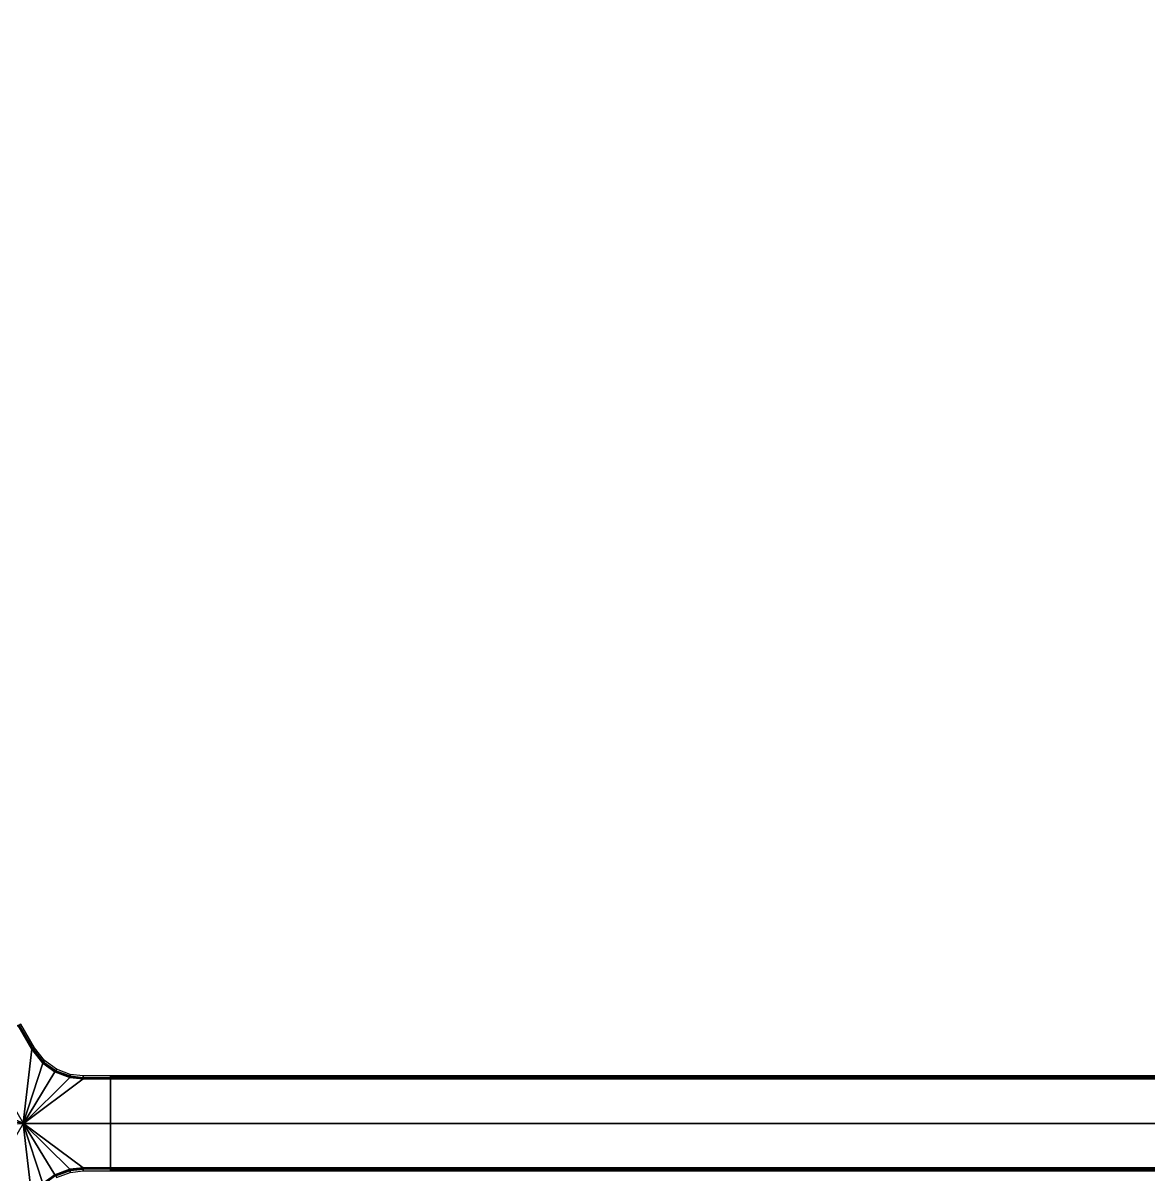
# Model space of a CAD drawing. Header units: inches. Extents: x 2605 to 2965, y 1528 to 1642.
# Drawn here: x 2684.68 to 2704.05, y 1585.37 to 1605.19 of the extents above; entities that cross this region are included whole.
import ezdxf

# ---------------------------------------------------------------- set-up
doc = ezdxf.new("R2010")
doc.units = ezdxf.units.IN
doc.layers.add('table leg', color=7, linetype='Continuous')
doc.layers.add('table top', color=7, linetype='Continuous')

msp = doc.modelspace()

# ---------------------------------------------------------------- linework, layer by layer
at = {"layer": 'table leg'}
msp.add_point((2701.603, 1586.254, -8), dxfattribs=at)
for points in [[(2684.825, 1587.53, -4.067), (2684.59, 1587.936, -4.067), (2683.928, 1587.553, -3.949), (2684.676, 1586.258, -3.949)], [(2684.825, 1587.53, -4.067), (2684.838, 1587.537, -4.078), (2684.603, 1587.943, -4.078), (2684.59, 1587.936, -4.067)], [(2684.838, 1587.537, -4.078), (2684.843, 1587.54, -4.095), (2684.608, 1587.946, -4.095), (2684.603, 1587.943, -4.078)], [(2684.843, 1587.54, -4.095), (2684.871, 1587.556, -5.012), (2684.636, 1587.962, -5.012), (2684.608, 1587.946, -4.095)], [(2685.015, 1587.289, -4.07), (2684.825, 1587.53, -4.067), (2684.676, 1586.258, -3.949), (2684.678, 1586.254, -3.949)], [(2685.015, 1587.289, -4.07), (2685.026, 1587.3, -4.079), (2684.838, 1587.537, -4.078), (2684.825, 1587.53, -4.067)], [(2685.026, 1587.3, -4.079), (2685.029, 1587.306, -4.098), (2684.843, 1587.54, -4.095), (2684.838, 1587.537, -4.078)], [(2685.029, 1587.306, -4.098), (2685.046, 1587.334, -5.012), (2684.871, 1587.556, -5.012), (2684.843, 1587.54, -4.095)], [(2684.683, 1586.254, -3.949), (2685.221, 1587.141, -4.071), (2685.015, 1587.289, -4.07), (2684.678, 1586.254, -3.949)], [(2685.221, 1587.141, -4.071), (2685.233, 1587.151, -4.089), (2685.026, 1587.3, -4.079), (2685.015, 1587.289, -4.07)], [(2685.233, 1587.151, -4.089), (2685.239, 1587.157, -4.099), (2685.029, 1587.306, -4.098), (2685.026, 1587.3, -4.079)], [(2685.239, 1587.157, -4.099), (2685.253, 1587.186, -5.012), (2685.046, 1587.334, -5.012), (2685.029, 1587.306, -4.098)], [(2685.478, 1587.044, -4.069), (2685.478, 1587.044, -4.069), (2685.221, 1587.141, -4.071), (2684.683, 1586.254, -3.949)], [(2684.683, 1586.254, -3.949), (2685.709, 1587.019, -4.067), (2685.478, 1587.044, -4.069), (2684.683, 1586.254, -3.949)], [(2686.178, 1586.254, -3.949), (2686.178, 1587.019, -4.067), (2685.709, 1587.019, -4.067), (2684.683, 1586.254, -3.949)], [(2685.478, 1587.044, -4.069), (2685.486, 1587.056, -4.077), (2685.233, 1587.151, -4.089), (2685.221, 1587.141, -4.071)], [(2685.486, 1587.056, -4.077), (2685.491, 1587.064, -4.097), (2685.239, 1587.157, -4.099), (2685.233, 1587.151, -4.089)], [(2685.491, 1587.064, -4.097), (2685.489, 1587.097, -5.012), (2685.253, 1587.186, -5.012), (2685.239, 1587.157, -4.099)], [(2685.709, 1587.019, -4.067), (2685.709, 1587.032, -4.076), (2685.486, 1587.056, -4.077), (2685.478, 1587.044, -4.069)], [(2685.709, 1587.032, -4.076), (2685.708, 1587.04, -4.095), (2685.491, 1587.064, -4.097), (2685.486, 1587.056, -4.077)], [(2685.708, 1587.04, -4.095), (2685.708, 1587.072, -5.012), (2685.489, 1587.097, -5.012), (2685.491, 1587.064, -4.097)], [(2686.178, 1587.04, -4.095), (2686.178, 1587.072, -5.012), (2685.708, 1587.072, -5.012), (2685.708, 1587.04, -4.095)], [(2686.178, 1587.034, -4.078), (2686.178, 1587.04, -4.095), (2685.708, 1587.04, -4.095), (2685.709, 1587.032, -4.076)], [(2686.178, 1587.019, -4.067), (2686.178, 1587.034, -4.078), (2685.709, 1587.032, -4.076), (2685.709, 1587.019, -4.067)], [(2686.178, 1587.073, -4.981), (2686.178, 1587.065, -5.003), (2686.178, 1585.444, -5.003), (2686.178, 1585.435, -4.981)], [(2686.178, 1587.042, -4.093), (2686.178, 1587.073, -4.981), (2686.178, 1585.435, -4.981), (2686.178, 1585.466, -4.093)], [(2717.028, 1587.073, -4.981), (2717.028, 1587.065, -5.003), (2686.178, 1587.065, -5.003), (2686.178, 1587.073, -4.981)], [(2717.028, 1587.042, -4.093), (2717.028, 1587.073, -4.981), (2686.178, 1587.073, -4.981), (2686.178, 1587.042, -4.093)], [(2686.178, 1585.469, -4.095), (2686.178, 1585.437, -5.012), (2686.178, 1587.072, -5.012), (2686.178, 1587.04, -4.095)], [(2686.178, 1587.065, -5.003), (2686.178, 1587.043, -5.012), (2686.178, 1585.465, -5.012), (2686.178, 1585.444, -5.003)], [(2717.028, 1587.065, -5.003), (2717.028, 1587.043, -5.012), (2686.178, 1587.043, -5.012), (2686.178, 1587.065, -5.003)], [(2686.178, 1587.036, -4.076), (2686.178, 1587.042, -4.093), (2686.178, 1585.466, -4.093), (2686.178, 1585.473, -4.076)], [(2717.028, 1587.036, -4.076), (2717.028, 1587.042, -4.093), (2686.178, 1587.042, -4.093), (2686.178, 1587.036, -4.076)], [(2686.178, 1585.475, -4.078), (2686.178, 1585.469, -4.095), (2686.178, 1587.04, -4.095), (2686.178, 1587.034, -4.078)], [(2686.178, 1587.021, -4.066), (2686.178, 1587.036, -4.076), (2686.178, 1585.473, -4.076), (2686.178, 1585.488, -4.066)], [(2717.028, 1587.021, -4.066), (2717.028, 1587.036, -4.076), (2686.178, 1587.036, -4.076), (2686.178, 1587.021, -4.066)], [(2686.178, 1585.49, -4.067), (2686.178, 1585.475, -4.078), (2686.178, 1587.034, -4.078), (2686.178, 1587.019, -4.067)], [(2686.178, 1586.254, -3.952), (2686.178, 1587.021, -4.066), (2686.178, 1585.488, -4.066), (2686.178, 1586.254, -3.952)], [(2686.178, 1586.254, -3.952), (2717.028, 1586.254, -3.952), (2717.028, 1587.021, -4.066), (2686.178, 1587.021, -4.066)], [(2686.178, 1586.254, -3.949), (2686.178, 1586.272, -4.067), (2686.178, 1587.019, -4.067), (2686.178, 1586.905, -4.049)], [(2684.678, 1586.254, -3.949), (2684.676, 1586.258, -3.949), (2683.5, 1586.765, -4.067), (2683.613, 1586.48, -4.07)], [(2684.678, 1586.254, -3.949), (2683.613, 1586.48, -4.07), (2683.638, 1586.227, -4.071), (2684.676, 1586.25, -3.949)], [(2683.928, 1584.955, -3.949), (2684.59, 1584.573, -4.067), (2684.825, 1584.979, -4.067), (2684.676, 1586.25, -3.949)], [(2684.678, 1586.254, -3.949), (2684.676, 1586.25, -3.949), (2684.825, 1584.979, -4.067), (2685.015, 1585.22, -4.07)], [(2684.678, 1586.254, -3.949), (2685.015, 1585.22, -4.07), (2685.221, 1585.368, -4.071), (2684.683, 1586.254, -3.949)], [(2684.683, 1586.254, -3.949), (2685.478, 1585.464, -4.069), (2685.709, 1585.489, -4.067), (2684.683, 1586.254, -3.949)], [(2684.683, 1586.254, -3.949), (2685.221, 1585.368, -4.071), (2685.478, 1585.464, -4.069)], [(2685.709, 1585.49, -4.067), (2686.178, 1585.49, -4.067), (2686.178, 1586.254, -3.949), (2684.683, 1586.254, -3.949)], [(2686.178, 1586.254, -3.949), (2686.178, 1585.49, -4.067), (2686.178, 1586.272, -4.067), (2686.178, 1586.254, -3.949)], [(2686.178, 1585.488, -4.066), (2717.028, 1585.488, -4.066), (2717.028, 1586.254, -3.952), (2686.178, 1586.254, -3.952)], [(2685.221, 1585.368, -4.071), (2685.233, 1585.358, -4.089), (2685.486, 1585.453, -4.077), (2685.478, 1585.464, -4.069)], [(2685.233, 1585.358, -4.089), (2685.239, 1585.351, -4.099), (2685.491, 1585.444, -4.097), (2685.486, 1585.453, -4.077)], [(2685.239, 1585.351, -4.099), (2685.253, 1585.322, -5.012), (2685.489, 1585.411, -5.012), (2685.491, 1585.444, -4.097)], [(2685.478, 1585.464, -4.069), (2685.486, 1585.453, -4.077), (2685.709, 1585.476, -4.076), (2685.709, 1585.489, -4.067)], [(2685.486, 1585.453, -4.077), (2685.491, 1585.444, -4.097), (2685.708, 1585.468, -4.095), (2685.709, 1585.476, -4.076)], [(2685.491, 1585.444, -4.097), (2685.489, 1585.411, -5.012), (2685.708, 1585.436, -5.012), (2685.708, 1585.468, -4.095)], [(2685.709, 1585.475, -4.078), (2685.708, 1585.469, -4.095), (2686.178, 1585.469, -4.095), (2686.178, 1585.475, -4.078)], [(2685.708, 1585.469, -4.095), (2685.708, 1585.437, -5.012), (2686.178, 1585.437, -5.012), (2686.178, 1585.469, -4.095)], [(2685.709, 1585.49, -4.067), (2685.709, 1585.475, -4.078), (2686.178, 1585.475, -4.078), (2686.178, 1585.49, -4.067)], [(2686.178, 1585.488, -4.066), (2686.178, 1585.473, -4.076), (2717.028, 1585.473, -4.076), (2717.028, 1585.488, -4.066)], [(2686.178, 1585.473, -4.076), (2686.178, 1585.466, -4.093), (2717.028, 1585.466, -4.093), (2717.028, 1585.473, -4.076)], [(2686.178, 1585.466, -4.093), (2686.178, 1585.435, -4.981), (2717.028, 1585.435, -4.981), (2717.028, 1585.466, -4.093)], [(2686.178, 1585.444, -5.003), (2686.178, 1585.465, -5.012), (2717.028, 1585.465, -5.012), (2717.028, 1585.444, -5.003)], [(2686.178, 1585.435, -4.981), (2686.178, 1585.444, -5.003), (2717.028, 1585.444, -5.003), (2717.028, 1585.435, -4.981)], [(2685.015, 1585.22, -4.07), (2685.026, 1585.209, -4.079), (2685.233, 1585.358, -4.089), (2685.221, 1585.368, -4.071)]]:
    msp.add_3dface(points, dxfattribs=at)
at = {"layer": 'table top', "invisible_edges": 15}
for points in [[(2684.816, 1565.374, 20.5), (2684.82, 1607.135, 20.5), (2680.04, 1606.955, 20.5), (2680.035, 1565.553, 20.5)], [(2680.04, 1606.955, 19.324), (2684.82, 1607.135, 19.324), (2684.827, 1565.374, 19.324), (2680.063, 1565.552, 19.324)], [(2713.603, 1565.314, 20.5), (2713.603, 1607.194, 20.5), (2684.82, 1607.135, 20.5), (2684.816, 1565.374, 20.5)], [(2684.82, 1607.135, 19.324), (2713.603, 1607.194, 19.324), (2713.603, 1565.314, 19.324), (2684.827, 1565.374, 19.324)]]:
    msp.add_3dface(points, dxfattribs=at)

doc.saveas('drawing.dxf')
